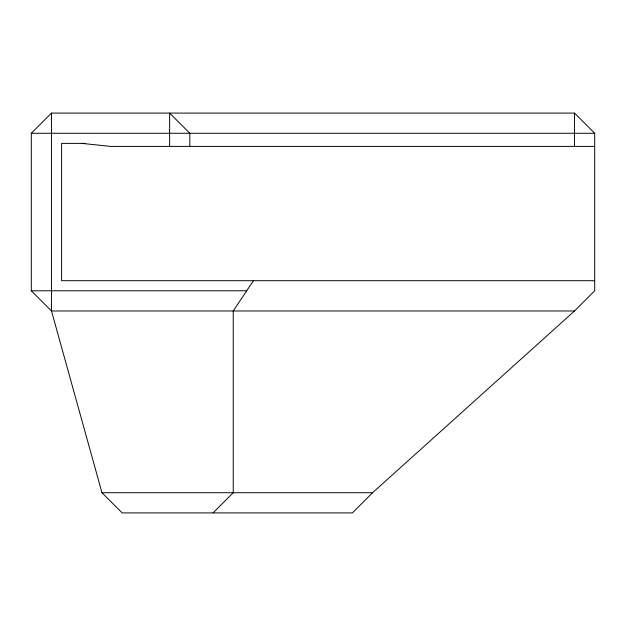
<?xml version="1.0" encoding="UTF-8"?>
<svg xmlns="http://www.w3.org/2000/svg" width="626" height="626" viewBox="0 0 626 626"><rect width="100%" height="100%" fill="white"/><g stroke="black" fill="none" stroke-linecap="round" stroke-linejoin="round"><path stroke-width="0.94" d="M253.428 280.691L233.232 310.981L233.232 492.725L213.043 512.913M574.504 310.981L51.496 310.981L31.3 290.785L31.3 133.275L51.496 113.087L574.504 113.087L594.7 133.275L594.7 290.785L574.504 310.981L372.572 492.725L352.375 512.913L122.172 512.913L101.975 492.725L51.496 310.981L51.496 113.087M31.3 133.275L594.7 133.275M85.026 143.377L61.591 143.377L61.591 280.691L594.7 280.691M594.7 146.406L110.559 146.406L81.787 143.377M31.3 290.785L246.699 290.785M101.975 492.725L372.572 492.725M574.504 113.087L574.504 146.406M189.819 146.406L189.819 133.275L169.623 113.087L169.623 146.406"/></g></svg>
